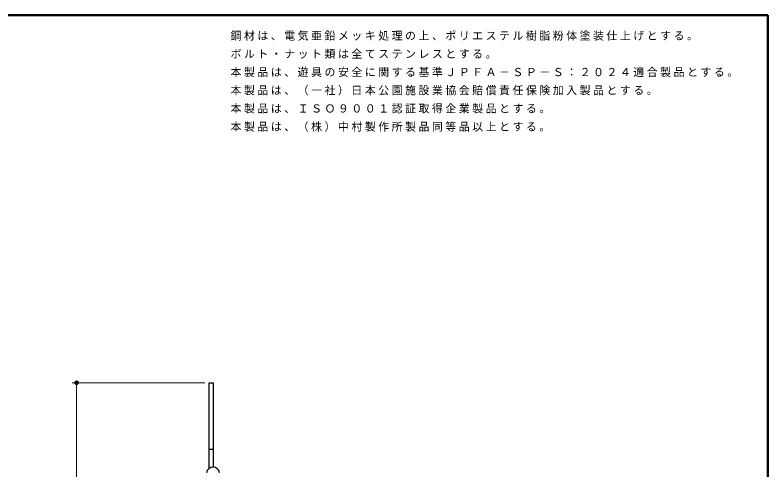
# Model space of a CAD drawing. Units: millimetres on the paper, scale 1:20. Extents: x -385 to 0, y 0 to 267.
# Drawn here: x -165.6 to 0, y 167.1 to 267 of the extents above; entities that cross this region are included whole.
import ezdxf

# ---------------------------------------------------------------- set-up
doc = ezdxf.new("R2010")
doc.units = ezdxf.units.MM
doc.layers.add('1_20', color=7, linetype='Continuous', lineweight=25)
doc.layers.add('NAKAMURA図枠', color=7, linetype='Continuous', lineweight=13)
doc.layers.add('CLASS1', color=7, linetype='Continuous')
doc.styles.add('ＭＳ ゴシック', font='')
doc.styles.get('ＭＳ ゴシック').set_extended_font_data('MS Gothic')

# ---------------------------------------------------------------- blocks, each defined once
blk = doc.blocks.new('filled_dot')
at = {"color": 0, "linetype": 'Continuous', "lineweight": -2, "const_width": 1.25}
blk.add_lwpolyline([(-0.625, 0, 1), (0.625, 0, 1)], format="xyb", close=True, dxfattribs=at)

msp = doc.modelspace()

# ---------------------------------------------------------------- linework, layer by layer
at = {"layer": '1_20', "lineweight": 13}
for p, q in [((-123.875, 186.21), (-153.045, 186.21)), ((-152.045, 86.21), (-152.045, 186.21))]:
    msp.add_line(p, q, dxfattribs=at)
at = {"layer": '1_20', "color": 1}
for p, q in [((-122.875, 167.4), (-122.875, 186.21)), ((-122.875, 186.21), (-121.925, 186.21)), ((-121.925, 167.655), (-121.925, 186.21)), ((-122.875, 171.581), (-121.925, 171.581))]:
    msp.add_line(p, q, dxfattribs=at)
at = {"layer": '1_20', "color": 4}
msp.add_arc((-122.045, 166.206), 1.454, 9.17167, 170.82833, dxfattribs=at)
at = {"layer": 'NAKAMURA図枠', "lineweight": 50}
for p, q in [((0, 267), (-385, 267)), ((0, 0), (0, 267))]:
    msp.add_line(p, q, dxfattribs=at)

# ---------------------------------------------------------------- block references
at = {"layer": '1_20', "lineweight": 13, "xscale": 0.4, "yscale": 0.4, "rotation": 270}
msp.add_blockref('filled_dot', (-152.045, 186.21), dxfattribs=at)

# ---------------------------------------------------------------- texts
at = {"layer": 'CLASS1', "char_height": 1.76, "attachment_point": 1, "style": 'ＭＳ ゴシック'}
for s, insert in [('\\T1.23;鋼材は、電気亜鉛メッキ処理の上、ポリエステル樹脂粉体塗装仕上げとする。', (-118.193, 263.342)), ('\\T1.23;ボルト・ナット類は全てステンレスとする。', (-118.193, 259.342)), ('\\T1.23;本製品は、遊具の安全に関する基準ＪＰＦＡ－ＳＰ－Ｓ：２０２４適合製品とする。', (-118.193, 255.342)), ('\\T1.23;本製品は、（一社）日本公園施設業協会賠償責任保険加入製品とする。', (-118.193, 251.342)), ('\\T1.23;本製品は、ＩＳＯ９００１認証取得企業製品とする。', (-118.193, 247.342)), ('\\T1.23;本製品は、（株）中村製作所製品同等品以上とする。', (-118.193, 243.342))]:
    msp.add_mtext(s, dxfattribs=dict(at, insert=insert))

doc.saveas('drawing.dxf')
